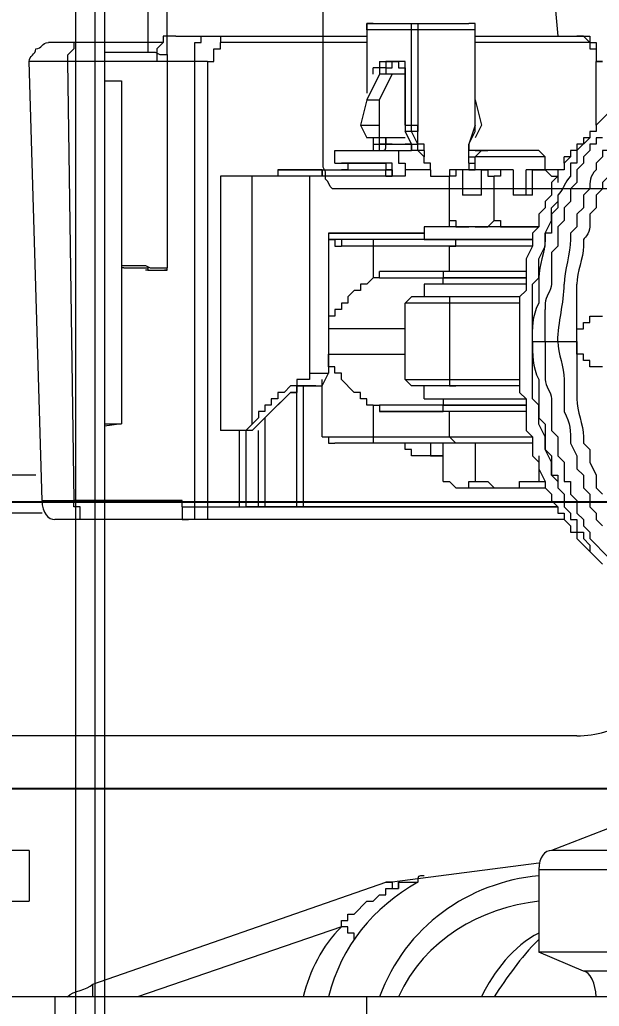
# Model space of a CAD drawing. Header units: millimetres. Extents: x 25083 to 52777, y 24772 to 45779.
# Drawn here: x 38618 to 38651.8, y 33917 to 33974.6 of the extents above; entities that cross this region are included whole.
import ezdxf

# ---------------------------------------------------------------- set-up
doc = ezdxf.new("R2010")
doc.units = ezdxf.units.MM
doc.layers.add('小车', color=7, linetype='Continuous')
doc.styles.get("Standard").update_dxf_attribs({"font": ''})
doc.styles.get('Standard').set_extended_font_data('SimSun')
doc.dimstyles.new('ISO-25', dxfattribs={"dimtxt": 2.5, "dimasz": 2.5, "dimexe": 1.25, "dimexo": 0.625, "dimtad": 1, "dimtxsty": 'Standard', "dimcen": 2.5, "dimadec": 0, "dimazin": 0, "dimtfac": 1, "dimtmove": 0, "dimatfit": 3, "dimfxl": 1, "dimarcsym": 0})

# ---------------------------------------------------------------- blocks, each defined once
blk = doc.blocks.new('*D925')
at = {"color": 0, "lineweight": -2}
for p, q in [((29677.862, 34881.662), (29677.862, 32448.293)), ((40733.017, 34757.645), (40733.017, 32448.293)), ((29680.362, 32449.543), (40730.517, 32449.543))]:
    blk.add_line(p, q, dxfattribs=at)
at = {"color": 0}
for points in [[(29680.362, 32449.96), (29680.362, 32449.127), (29677.862, 32449.543)], [(40730.517, 32449.127), (40730.517, 32449.96), (40733.017, 32449.543)]]:
    blk.add_solid(points, dxfattribs=at)
at = {"layer": 'DEFPOINTS', "color": 0}
for p in [(29677.862, 34882.287), (40733.017, 34758.27), (40733.017, 32449.543)]:
    blk.add_point(p, dxfattribs=at)
at = {"color": 0, "insert": (35205.439, 32451.628), "char_height": 2.5, "attachment_point": 5}
blk.add_mtext('11055,15', dxfattribs=at)
blk = doc.blocks.new('zw$D2F4')
at = {"color": 7, "lineweight": 5}
for points in [[(766.485, 871.58), (766.485, 1149.356)], [(753.487, 840.385), (753.487, 1147.128)], [(768.713, 871.951), (768.713, 1147.499)], [(743.832, 883.834), (743.832, 872.322)], [(746.803, 872.322), (746.803, 883.834)], [(738.262, 794.708), (738.262, 880.492)], [(746.803, 872.322), (743.832, 872.322)], [(767.228, 871.58), (792.851, 872.322)], [(792.851, 870.094), (792.851, 872.322)], [(767.228, 871.58), (767.228, 869.723)], [(738.262, 870.837), (733.805, 870.837)], [(766.114, 841.128), (766.114, 870.837)], [(793.966, 864.524), (793.966, 871.208)], [(766.114, 868.98), (766.114, 869.351), (766.856, 869.351), (766.856, 869.723), (767.228, 869.723)], [(792.851, 870.094), (767.228, 869.723)], [(767.228, 863.41), (767.228, 869.723)], [(792.851, 861.924), (792.851, 870.094)], [(793.966, 869.351), (793.966, 869.723), (793.594, 869.723), (793.223, 870.094), (792.851, 870.094)], [(738.262, 868.609), (739.004, 868.609)], [(739.004, 868.609), (744.946, 851.526)], [(742.347, 854.126), (738.262, 866.009)], [(793.966, 864.524), (793.594, 864.895), (792.851, 864.895)], [(794.337, 863.781), (794.337, 864.524), (793.966, 864.524)], [(766.856, 863.41), (766.114, 863.41), (766.114, 863.038)], [(766.856, 863.41), (766.856, 860.067)], [(766.856, 863.41), (767.228, 863.41)], [(794.337, 863.781), (794.337, 852.64)], [(766.114, 862.296), (766.114, 862.667), (766.856, 862.667)], [(766.856, 862.667), (792.851, 862.667)], [(792.851, 862.667), (793.966, 862.667), (793.966, 862.296), (794.337, 862.296), (794.337, 861.924)], [(766.856, 861.924), (766.114, 861.924), (766.114, 862.296)], [(792.851, 861.924), (766.856, 861.924)], [(792.851, 861.924), (792.851, 861.553), (793.594, 861.553), (793.594, 861.182), (793.966, 861.182)], [(794.337, 861.924), (794.337, 861.182), (793.966, 861.182)], [(771.313, 859.325), (771.313, 861.182)], [(786.167, 861.182), (771.313, 861.182)], [(786.167, 850.412), (786.167, 861.182)], [(793.966, 852.64), (793.966, 861.182)], [(766.856, 860.067), (766.856, 841.499)], [(766.856, 860.067), (771.313, 860.067)], [(766.856, 841.499), (766.856, 859.696)], [(771.313, 859.696), (766.856, 859.696)], [(771.684, 859.325), (771.313, 859.696)], [(772.055, 858.582), (771.313, 859.325)], [(771.313, 859.325), (772.055, 858.582)], [(771.684, 859.325), (786.167, 859.325)], [(774.655, 855.982), (774.284, 855.982), (774.284, 856.725), (773.912, 856.725), (773.912, 857.097), (773.541, 857.468), (773.541, 857.839), (773.169, 857.839), (773.169, 858.211), (772.798, 858.211), (772.798, 858.582), (772.427, 858.582), (772.427, 858.953), (772.055, 858.953), (771.684, 859.325)], [(766.856, 858.953), (771.313, 858.953)], [(772.055, 858.582), (766.856, 858.582)], [(772.055, 858.582), (773.541, 857.097), (773.541, 856.725), (773.912, 856.725), (773.912, 856.354)], [(773.912, 856.354), (773.912, 856.725), (773.541, 856.725), (773.541, 857.097), (772.427, 858.211), (772.055, 858.582)], [(786.538, 857.839), (786.167, 857.839)], [(786.538, 857.839), (786.167, 857.839)], [(786.538, 857.839), (786.167, 857.839)], [(786.538, 857.839), (786.538, 851.526)], [(786.538, 855.24), (786.538, 857.839)], [(766.856, 856.725), (773.912, 856.725)], [(773.912, 856.354), (766.856, 856.354)], [(773.912, 856.354), (773.912, 855.24)], [(773.912, 855.611), (773.912, 856.354)], [(774.655, 855.982), (774.655, 854.868)], [(786.167, 855.982), (774.655, 855.982)], [(770.941, 855.24), (770.941, 854.868), (770.57, 854.868), (770.57, 854.497)], [(770.941, 855.24), (770.941, 842.985)], [(770.941, 855.24), (774.284, 855.24)], [(773.912, 855.611), (773.912, 855.24)], [(773.912, 855.24), (774.655, 854.868)], [(786.167, 851.526), (786.167, 855.24)], [(786.167, 855.24), (786.538, 855.24)], [(786.167, 855.24), (786.538, 855.24)], [(786.538, 855.24), (786.167, 855.24)], [(772.798, 852.269), (772.798, 852.64), (773.169, 852.64), (773.169, 853.012), (773.541, 853.012), (773.541, 853.383), (774.284, 854.126), (774.655, 854.126), (774.655, 854.497), (775.026, 854.497), (775.026, 854.868), (775.398, 854.868), (775.769, 854.868)], [(781.711, 854.868), (774.655, 854.868)], [(775.769, 854.868), (775.769, 850.412)], [(777.254, 850.412), (777.254, 854.868)], [(780.225, 852.269), (779.854, 852.64), (779.854, 853.012), (779.483, 853.012), (779.483, 853.383), (779.111, 853.754), (778.74, 853.754), (778.74, 854.126), (778.368, 854.126), (778.368, 854.497), (777.997, 854.497), (777.997, 854.868), (777.626, 854.868), (777.254, 854.868)], [(782.825, 854.497), (782.825, 854.868), (782.082, 854.868), (781.711, 854.868)], [(782.453, 854.868), (782.453, 854.497), (782.082, 854.497), (782.082, 854.126)], [(782.453, 854.126), (782.453, 854.868)], [(782.825, 854.868), (782.825, 849.298)], [(741.604, 853.383), (741.975, 853.383), (741.975, 853.754), (742.347, 853.754), (742.347, 854.126)], [(742.347, 854.126), (742.718, 854.126), (742.718, 853.754), (743.089, 853.754), (743.089, 853.383), (743.832, 852.64), (743.832, 852.269), (744.203, 851.898), (744.203, 851.526), (744.575, 851.526), (744.575, 850.783)], [(770.57, 842.985), (770.57, 854.497)], [(782.082, 842.985), (782.082, 854.126)], [(782.453, 854.126), (782.082, 854.126)], [(782.453, 842.985), (782.453, 854.126)], [(782.825, 849.298), (782.825, 854.497)], [(786.538, 854.126), (786.538, 853.754)], [(786.538, 853.754), (786.538, 854.126)], [(786.91, 854.497), (786.91, 851.526)], [(786.91, 854.497), (787.652, 854.497)], [(786.91, 854.497), (786.91, 854.126)], [(786.91, 851.526), (786.91, 854.126)], [(787.652, 854.497), (787.652, 850.041)], [(786.538, 853.754), (786.538, 851.526)], [(786.91, 853.754), (786.538, 853.754)], [(737.148, 852.64), (738.262, 852.64), (738.262, 853.012)], [(789.138, 853.012), (788.395, 852.64)], [(789.138, 853.012), (789.138, 851.898)], [(790.623, 852.64), (789.138, 853.012)], [(788.395, 850.412), (788.395, 852.64)], [(790.623, 852.64), (790.623, 851.898)], [(792.109, 851.898), (790.623, 852.64)], [(794.708, 852.64), (790.995, 852.64)], [(794.708, 852.64), (791.366, 852.64)], [(795.08, 852.269), (795.08, 852.64), (794.708, 852.64)], [(794.708, 846.327), (794.708, 852.64)], [(794.708, 852.64), (795.08, 852.64), (795.08, 852.269)], [(770.941, 852.269), (770.57, 852.269)], [(772.798, 852.269), (770.941, 852.269)], [(772.427, 851.898), (772.427, 848.184)], [(772.427, 843.356), (772.427, 851.898)], [(772.798, 851.898), (772.427, 851.898)], [(772.798, 847.813), (772.798, 851.898)], [(782.082, 852.269), (780.225, 852.269)], [(780.225, 851.898), (780.225, 847.813)], [(780.225, 851.898), (780.597, 851.898)], [(780.597, 843.356), (780.597, 851.898)], [(780.597, 848.184), (780.597, 851.898)], [(782.453, 852.269), (782.082, 852.269)], [(788.024, 852.269), (787.652, 852.269)], [(788.024, 852.269), (787.652, 852.269)], [(787.652, 851.898), (787.652, 850.041)], [(787.652, 851.898), (788.024, 851.898)], [(788.024, 852.269), (788.024, 851.898)], [(788.395, 852.269), (788.024, 852.269)], [(788.395, 852.269), (788.024, 852.269)], [(788.024, 851.898), (788.395, 851.898)], [(788.024, 851.526), (788.024, 851.898)], [(788.024, 851.898), (788.024, 851.526)], [(788.395, 851.898), (789.138, 851.898)], [(789.138, 851.898), (790.623, 851.898)], [(790.623, 851.898), (792.109, 851.155)], [(792.109, 852.269), (792.48, 852.269)], [(792.109, 850.412), (792.109, 851.898)], [(792.48, 851.898), (792.109, 851.898)], [(792.48, 851.526), (792.48, 852.269)], [(792.851, 851.898), (792.48, 851.898), (792.48, 852.269)], [(792.851, 851.526), (792.48, 851.526), (792.48, 851.898)], [(792.851, 851.898), (792.851, 850.783)], [(792.851, 851.898), (792.851, 851.526)], [(795.08, 852.269), (795.08, 846.699)], [(744.946, 851.526), (744.946, 851.155), (744.575, 851.155), (744.575, 850.783)], [(746.06, 842.614), (744.946, 851.155)], [(786.167, 851.526), (786.538, 851.526)], [(786.167, 851.526), (786.167, 851.155)], [(786.538, 851.155), (786.167, 851.155)], [(786.167, 851.155), (786.538, 851.155)], [(786.91, 851.526), (786.538, 851.526)], [(786.538, 851.526), (786.538, 851.155)], [(786.538, 851.155), (786.91, 851.155), (786.91, 851.526)], [(787.652, 851.526), (787.652, 850.783), (787.281, 850.783), (786.91, 850.783), (786.91, 850.412), (786.538, 850.412)], [(786.538, 851.526), (786.538, 851.155)], [(786.538, 851.155), (786.538, 851.526)], [(788.024, 851.155), (788.024, 851.526), (788.395, 851.526)], [(788.395, 851.526), (788.024, 851.526), (788.024, 851.155)], [(788.024, 851.155), (788.024, 851.526)], [(788.395, 851.526), (788.024, 851.526), (788.024, 851.155)], [(788.395, 851.526), (788.024, 851.526)], [(788.024, 851.155), (788.024, 850.412)], [(792.48, 851.526), (792.109, 851.526)], [(792.48, 851.526), (792.48, 851.155), (792.851, 851.155)], [(792.851, 850.783), (792.851, 851.526)], [(744.575, 850.783), (744.946, 850.783), (744.946, 849.669)], [(744.946, 850.783), (744.575, 850.783)], [(769.827, 850.041), (770.199, 850.041), (770.199, 850.412), (770.57, 850.412), (770.57, 850.783)], [(792.851, 850.783), (792.48, 850.783), (792.48, 850.412)], [(792.48, 850.412), (792.851, 850.412), (792.851, 850.783)], [(769.827, 849.669), (769.827, 850.041)], [(773.912, 843.728), (773.912, 850.041)], [(774.284, 850.412), (774.284, 843.728)], [(774.284, 850.412), (778.74, 850.412)], [(778.74, 843.728), (778.74, 850.412)], [(779.111, 843.728), (779.111, 850.041)], [(786.538, 850.412), (786.167, 850.412)], [(786.538, 848.927), (786.538, 850.412)], [(787.281, 849.298), (787.652, 849.669), (787.652, 850.041)], [(787.652, 849.298), (787.652, 850.041)], [(788.024, 850.041), (787.652, 850.041)], [(787.652, 850.041), (788.024, 850.041)], [(788.767, 850.412), (788.024, 850.041)], [(788.024, 850.041), (788.767, 850.412)], [(788.024, 850.041), (788.024, 850.412)], [(788.024, 850.041), (788.024, 850.412)], [(788.024, 850.412), (788.024, 850.041)], [(788.024, 850.041), (788.024, 849.669)], [(788.024, 849.669), (788.767, 850.041)], [(788.767, 850.041), (788.767, 850.412)], [(789.138, 850.412), (788.767, 850.412)], [(789.138, 850.412), (788.767, 850.412)], [(788.767, 850.041), (789.138, 850.041)], [(789.138, 849.669), (788.767, 849.669), (788.767, 850.041)], [(789.138, 850.412), (789.138, 849.669)], [(792.48, 850.412), (789.138, 850.412)], [(789.138, 850.412), (792.48, 850.412)], [(789.138, 850.041), (794.708, 850.041)], [(795.08, 850.041), (795.08, 849.669), (794.708, 849.669)], [(794.708, 850.041), (795.08, 850.041)], [(769.827, 848.184), (769.827, 849.669)], [(787.652, 849.669), (788.024, 849.669)], [(787.652, 849.298), (788.024, 849.298), (788.024, 849.669)], [(788.024, 849.669), (789.138, 849.669)], [(794.708, 849.669), (789.138, 849.669)], [(769.827, 848.927), (769.827, 849.298)], [(769.827, 848.927), (769.827, 848.184)], [(770.57, 848.927), (769.827, 848.927)], [(773.169, 849.298), (773.169, 843.356)], [(773.169, 849.298), (773.912, 849.298)], [(779.854, 849.298), (779.111, 849.298)], [(779.854, 843.356), (779.854, 849.298)], [(782.453, 849.298), (782.453, 842.985)], [(783.196, 849.298), (782.453, 849.298)], [(783.196, 842.614), (783.196, 849.298)], [(783.196, 842.614), (783.196, 849.298)], [(786.538, 848.927), (786.167, 848.927), (786.167, 848.555)], [(786.538, 848.927), (786.91, 848.927), (786.91, 849.298), (787.281, 849.298)], [(787.652, 849.298), (787.281, 849.298)], [(786.167, 848.555), (786.167, 847.813)], [(767.97, 847.441), (768.342, 847.813)], [(768.342, 847.813), (767.97, 847.441), (767.97, 846.699), (768.342, 846.699), (768.342, 846.327)], [(768.342, 848.184), (768.342, 847.813)], [(768.342, 848.184), (770.57, 848.184)], [(770.57, 847.441), (770.941, 847.813)], [(770.941, 847.813), (772.427, 847.813)], [(772.427, 848.184), (772.798, 848.184)], [(772.798, 846.699), (772.798, 848.184)], [(772.798, 848.184), (772.798, 843.356)], [(772.798, 843.356), (772.798, 848.184)], [(772.798, 846.699), (772.798, 848.184)], [(773.169, 848.184), (772.798, 848.184)], [(774.284, 847.813), (773.912, 847.813), (773.912, 847.441)], [(778.74, 847.813), (774.284, 847.813)], [(779.111, 847.441), (779.111, 847.813), (778.74, 847.813)], [(779.854, 848.184), (780.225, 848.184)], [(780.225, 846.699), (780.225, 848.184)], [(780.225, 848.184), (780.225, 843.356)], [(780.225, 843.356), (780.225, 848.184)], [(780.225, 846.699), (780.225, 848.184)], [(780.597, 848.184), (780.225, 848.184)], [(780.597, 847.813), (782.082, 847.813)], [(782.082, 847.813), (782.082, 847.441), (782.453, 847.441)], [(783.196, 847.441), (783.196, 847.813), (783.567, 847.813)], [(783.567, 847.813), (783.567, 847.441), (783.196, 847.441), (783.196, 847.07)], [(783.567, 847.813), (786.167, 847.813)], [(786.538, 847.441), (786.538, 847.813), (786.167, 847.813)], [(786.538, 847.07), (786.538, 847.441), (786.167, 847.441), (786.167, 847.813)], [(767.97, 847.441), (767.97, 842.242)], [(786.538, 845.956), (786.538, 847.441)], [(772.798, 843.356), (772.798, 846.699)], [(780.225, 846.699), (780.225, 843.356)], [(783.196, 847.07), (783.196, 846.699)], [(785.053, 845.956), (785.053, 847.07)], [(786.538, 847.07), (785.053, 847.07)], [(786.91, 846.699), (786.538, 846.699), (786.538, 846.327)], [(786.91, 846.699), (786.538, 846.699), (786.538, 846.327)], [(786.91, 846.699), (786.91, 846.327)], [(786.91, 846.699), (787.652, 846.699)], [(786.91, 846.699), (787.652, 846.699)], [(787.281, 846.699), (787.281, 846.327)], [(787.652, 844.842), (787.652, 846.699)], [(787.652, 846.699), (788.024, 846.699)], [(788.024, 846.699), (787.652, 846.699)], [(788.024, 846.699), (788.767, 846.327)], [(789.138, 846.327), (788.024, 846.699)], [(794.708, 846.327), (795.08, 846.327), (795.08, 846.699)], [(794.708, 846.327), (795.08, 846.327), (795.08, 846.699)], [(768.342, 846.327), (768.342, 845.584), (767.97, 845.213), (767.97, 843.728), (768.342, 843.728), (768.342, 842.985), (768.342, 842.614)], [(770.57, 846.327), (768.342, 846.327)], [(783.196, 846.327), (783.196, 845.584), (783.567, 845.213)], [(785.053, 845.956), (786.538, 845.956)], [(785.053, 845.956), (786.538, 845.956)], [(786.538, 845.956), (786.538, 845.584), (786.167, 845.584), (786.167, 845.213)], [(786.538, 846.327), (787.281, 846.327)], [(786.538, 844.099), (786.538, 845.956)], [(787.281, 842.242), (787.281, 846.327)], [(787.652, 845.956), (787.281, 846.327)], [(787.652, 846.327), (787.652, 845.584)], [(787.652, 842.614), (787.652, 845.956)], [(789.138, 845.956), (788.395, 846.327)], [(788.767, 846.327), (789.138, 846.327)], [(790.623, 846.327), (789.138, 845.956)], [(789.138, 846.327), (794.708, 846.327)], [(789.138, 846.327), (794.708, 846.327)], [(793.966, 839.643), (793.966, 846.327)], [(794.337, 846.327), (794.337, 840.385)], [(783.567, 845.213), (783.567, 844.842), (783.196, 844.842), (783.196, 843.356)], [(783.567, 845.213), (786.167, 845.213)], [(786.538, 844.099), (786.538, 844.842), (786.167, 844.842), (786.167, 845.213)], [(787.652, 844.099), (787.652, 844.842)], [(786.538, 841.499), (786.167, 841.499), (785.796, 841.871), (785.053, 841.871), (784.682, 842.242), (784.31, 842.242), (783.939, 842.614), (783.196, 842.614), (782.825, 842.985), (782.082, 842.985), (781.339, 843.356), (779.483, 843.356), (779.111, 843.728), (773.541, 843.728), (773.169, 843.356), (772.427, 843.356), (771.313, 843.356), (770.941, 842.985), (769.827, 842.985), (769.456, 842.614), (769.084, 842.614), (768.342, 842.242), (767.97, 842.242), (767.599, 841.871), (767.228, 841.871), (766.856, 841.499)], [(785.053, 842.985), (785.053, 844.099)], [(786.538, 844.099), (785.053, 844.099)], [(785.053, 843.356), (786.538, 843.356)], [(786.538, 841.499), (786.538, 843.356)], [(739.747, 840.014), (740.861, 842.614)], [(740.861, 801.393), (740.861, 842.614)], [(745.689, 842.614), (740.861, 842.614)], [(745.689, 842.614), (745.689, 807.334)], [(772.798, 842.614), (772.055, 842.614), (771.684, 842.242), (770.199, 842.242), (769.827, 841.871), (768.713, 841.871), (768.713, 841.499), (767.97, 841.499)], [(768.342, 842.614), (768.342, 842.242), (767.97, 842.242)], [(768.342, 841.499), (768.713, 841.871), (769.456, 841.871), (770.199, 842.242), (770.941, 842.242), (771.684, 842.614), (772.798, 842.614), (773.169, 842.985), (779.854, 842.985), (780.225, 842.614), (780.968, 842.614), (781.339, 842.614), (782.082, 842.242), (782.825, 842.242), (783.567, 841.871), (784.31, 841.871), (784.682, 841.499)], [(769.827, 842.614), (768.342, 842.614)], [(776.512, 842.985), (776.512, 842.242)], [(785.053, 842.985), (786.538, 842.985)], [(786.538, 842.985), (786.538, 842.242), (786.167, 841.871), (786.167, 841.499)], [(787.652, 842.614), (787.281, 842.242)], [(776.512, 842.242), (776.512, 841.499)], [(785.053, 841.499), (784.31, 841.499), (783.939, 841.871), (782.825, 841.871), (782.825, 842.242), (782.453, 842.242)], [(786.538, 842.242), (787.281, 842.242)], [(746.803, 807.706), (746.803, 841.871)], [(748.66, 837.043), (746.803, 841.871)], [(767.97, 841.499), (767.599, 841.128), (766.856, 841.128), (766.485, 840.757), (766.114, 840.757), (766.114, 840.385), (765.371, 840.385), (765.371, 840.014), (765, 840.014), (764.628, 839.643), (764.257, 839.643), (763.514, 838.9)], [(766.856, 841.499), (766.485, 841.499), (766.485, 841.128), (766.114, 841.128), (765.742, 840.757), (765.371, 840.757), (765.371, 840.385), (765, 840.385), (763.885, 839.271)], [(772.798, 841.871), (771.313, 841.871), (770.941, 841.499), (769.827, 841.499), (769.456, 841.128), (768.342, 841.128)], [(776.512, 841.499), (776.512, 841.128)], [(776.512, 841.499), (776.512, 841.128)], [(785.053, 840.757), (784.682, 840.757), (784.31, 841.128), (783.567, 841.128), (783.196, 841.499), (782.082, 841.499), (781.711, 841.871), (780.225, 841.871)], [(786.167, 841.499), (785.796, 841.499)], [(786.538, 841.499), (786.167, 841.499)], [(788.767, 839.271), (788.767, 839.643), (788.395, 839.643), (788.395, 840.014), (788.024, 840.014), (788.024, 840.385), (787.652, 840.385), (787.652, 840.757), (787.281, 840.757), (786.91, 841.128), (786.538, 841.128), (786.538, 841.499)], [(798.422, 841.871), (794.337, 841.499)], [(776.512, 841.128), (776.512, 840.757)], [(786.91, 841.128), (787.281, 841.128)], [(787.281, 840.757), (787.281, 841.128)], [(787.281, 840.757), (787.281, 841.128)], [(768.342, 840.757), (767.599, 840.757), (767.228, 840.385), (766.485, 840.385), (766.114, 840.014), (765.742, 840.014), (765.371, 839.643), (765, 839.643), (763.885, 838.529), (763.514, 838.529), (763.514, 838.157), (763.143, 838.157), (762.029, 837.043), (762.029, 836.672), (761.657, 836.672), (761.657, 836.3), (761.286, 836.3), (761.286, 835.929), (760.915, 835.558), (760.915, 834.815), (760.543, 834.444), (760.543, 832.587)], [(770.57, 840.757), (769.827, 840.385), (769.084, 840.385), (768.713, 840.014), (767.97, 840.014), (767.599, 839.643), (766.856, 839.643), (766.485, 839.271), (766.114, 839.271), (765.742, 838.9)], [(775.026, 838.9), (775.026, 839.643), (775.398, 839.643), (775.398, 840.014), (775.769, 840.014), (775.769, 840.385), (777.254, 840.385), (777.254, 840.014), (777.626, 840.014), (777.626, 839.643), (777.997, 839.643), (777.997, 838.9)], [(776.512, 840.757), (776.512, 840.385)], [(785.424, 839.643), (785.053, 840.014), (784.31, 840.014), (783.939, 840.385), (783.196, 840.385), (782.825, 840.757), (782.453, 840.757)], [(788.395, 838.9), (788.395, 839.271), (788.024, 839.271), (788.024, 839.643), (787.652, 839.643), (787.281, 840.014), (786.91, 840.014), (786.538, 840.385), (785.796, 840.385), (785.424, 840.757), (785.053, 840.757)], [(792.109, 835.186), (792.109, 835.558), (791.737, 835.558), (791.737, 836.3), (791.366, 836.672), (791.366, 837.043), (790.995, 837.043), (790.995, 837.415), (790.623, 837.786), (790.623, 838.157), (790.252, 838.157), (790.252, 838.529), (789.881, 838.529), (789.138, 839.271), (788.767, 839.271), (788.767, 839.643), (788.395, 839.643), (787.652, 840.385), (786.91, 840.385), (786.91, 840.757), (786.167, 840.757)], [(794.337, 840.385), (794.337, 839.643), (793.966, 839.643), (793.966, 839.271), (792.851, 839.271), (792.851, 838.9)], [(793.966, 839.643), (794.337, 840.014), (794.337, 840.385)], [(739.747, 800.65), (739.747, 840.014)], [(770.57, 840.014), (770.199, 839.643), (769.456, 839.643), (768.713, 839.271), (767.97, 839.271), (767.599, 838.9)], [(786.538, 838.529), (786.167, 838.529), (785.796, 838.9), (785.424, 838.9), (785.053, 839.271), (784.31, 839.271), (783.939, 839.643), (783.196, 839.643)], [(793.966, 839.643), (793.594, 839.643), (793.594, 839.271), (793.223, 839.271), (792.851, 839.271)], [(792.109, 830.73), (792.109, 831.473), (792.48, 831.844), (792.48, 832.958), (792.109, 833.33), (792.109, 834.444), (791.737, 834.444), (791.737, 835.186), (791.366, 835.186), (791.366, 835.558), (790.995, 835.929), (789.881, 837.043), (789.881, 837.415), (789.509, 837.415), (789.138, 837.786), (788.767, 837.786), (788.767, 838.157), (788.395, 838.157), (788.024, 838.529), (787.652, 838.529), (787.652, 838.9), (787.281, 838.9), (786.91, 839.271), (786.538, 839.271)], [(789.138, 839.271), (792.851, 839.271)], [(792.851, 838.9), (792.851, 839.271)]]:
    blk.add_lwpolyline(points, dxfattribs=at)
for points in [[(792.851, 872.322), (793.223, 872.322), (793.223, 871.951), (793.594, 871.951)], [(793.594, 871.951), (793.594, 871.58), (793.966, 871.58), (793.966, 871.208)], [(767.228, 871.58), (766.485, 871.58), (766.114, 871.208), (766.114, 870.837)], [(738.262, 870.094), (738.633, 869.723), (738.633, 868.98), (739.004, 868.609)], [(766.856, 860.067), (766.856, 860.067), (766.856, 860.067), (766.856, 859.696)], [(772.055, 858.582), (772.055, 858.582), (772.055, 858.582), (772.055, 858.582)], [(742.347, 854.126), (741.233, 855.24), (739.747, 855.982), (738.262, 856.354)], [(744.946, 849.669), (743.461, 852.269), (741.233, 854.126), (738.262, 854.868)], [(786.91, 853.754), (786.91, 853.754), (786.538, 853.754), (786.538, 853.754)], [(745.318, 842.614), (744.946, 846.699), (742.347, 850.412), (738.262, 851.898)], [(772.798, 852.269), (772.798, 852.269), (772.798, 851.898), (772.798, 851.898)], [(780.225, 851.898), (780.225, 851.898), (780.225, 852.269), (780.225, 852.269)], [(787.652, 851.898), (787.652, 851.526), (787.652, 851.526), (788.024, 851.526)], [(787.652, 851.898), (788.024, 851.898), (788.024, 851.898), (788.024, 851.898)], [(788.024, 852.269), (788.024, 852.269), (788.024, 852.269), (788.024, 852.269)], [(744.946, 851.155), (744.946, 851.155), (744.946, 851.526), (744.946, 851.526)], [(786.538, 851.155), (786.538, 851.155), (786.538, 851.155), (786.538, 851.155)], [(788.024, 851.526), (788.024, 851.526), (788.024, 851.526), (788.024, 851.526)], [(743.832, 842.614), (743.461, 845.956), (741.604, 849.298), (738.262, 850.783)], [(774.284, 850.412), (774.284, 850.412), (773.912, 850.041), (773.912, 850.041)], [(779.111, 850.041), (779.111, 850.041), (778.74, 850.412), (778.74, 850.412)], [(788.024, 850.041), (787.652, 850.041), (787.652, 850.041), (787.652, 850.041)], [(788.024, 850.412), (788.024, 850.412), (788.024, 850.412), (788.024, 850.412)], [(788.024, 850.412), (788.024, 850.412), (788.024, 850.412), (788.024, 850.412)], [(788.024, 850.412), (788.024, 850.412), (788.024, 850.412), (788.024, 850.412)], [(788.024, 850.412), (788.024, 850.412), (788.024, 850.412), (788.024, 850.412)], [(745.318, 849.298), (745.318, 849.669), (745.318, 849.669), (744.946, 849.669)], [(782.453, 849.298), (782.453, 849.298), (782.453, 849.298), (782.453, 849.298)], [(783.196, 849.298), (783.196, 849.298), (783.196, 849.298), (783.196, 849.298)], [(786.91, 846.699), (786.91, 846.699), (786.91, 846.699), (786.91, 846.699)], [(786.91, 846.699), (786.91, 846.699), (786.91, 846.699), (786.91, 846.699)], [(787.652, 846.699), (787.652, 846.699), (787.652, 846.699), (787.652, 846.699)], [(788.024, 846.699), (788.024, 846.699), (788.024, 846.699), (788.024, 846.699)], [(795.08, 846.699), (795.08, 846.699), (795.08, 846.699), (795.08, 846.699)], [(795.08, 846.699), (795.08, 846.699), (795.08, 846.699), (795.08, 846.699)], [(741.975, 842.614), (741.233, 844.099), (739.747, 845.213), (738.262, 845.956)], [(786.538, 845.956), (786.538, 845.956), (786.538, 845.956), (786.538, 845.956)], [(788.767, 846.327), (789.138, 846.327), (789.138, 846.327), (789.138, 846.327)], [(789.138, 846.327), (789.138, 846.327), (789.138, 846.327), (789.138, 846.327)], [(741.604, 842.614), (740.49, 843.728), (739.376, 844.47), (738.262, 845.213)], [(783.196, 843.356), (783.196, 843.356), (783.196, 842.985), (783.196, 842.614)], [(746.803, 841.871), (746.803, 842.242), (746.432, 842.614), (745.689, 842.614)], [(774.284, 842.614), (773.912, 842.614), (773.541, 842.614), (772.798, 842.614)], [(772.798, 842.614), (772.798, 842.614), (772.798, 842.614), (772.798, 842.614)], [(776.512, 842.985), (775.769, 842.985), (775.026, 842.985), (774.284, 842.614)], [(774.284, 842.614), (774.284, 842.614), (774.284, 842.614), (774.284, 842.614)], [(776.512, 842.985), (777.254, 842.985), (777.997, 842.985), (778.74, 842.614)], [(778.74, 842.614), (778.74, 842.614), (778.74, 842.614), (778.74, 842.614)], [(780.225, 842.614), (779.483, 842.614), (779.111, 842.614), (778.74, 842.614)], [(780.225, 842.614), (780.225, 842.614), (780.225, 842.614), (780.225, 842.614)], [(782.453, 842.242), (781.711, 842.242), (780.968, 842.614), (780.225, 842.614)], [(774.284, 842.242), (773.912, 842.242), (773.541, 841.871), (773.169, 841.871)], [(774.655, 842.242), (774.655, 842.242), (774.284, 842.242), (774.284, 842.242)], [(776.512, 842.242), (775.769, 842.242), (775.398, 842.242), (774.655, 842.242)], [(776.512, 842.242), (776.883, 842.242), (777.626, 842.242), (778.368, 842.242)], [(776.512, 842.242), (776.512, 842.242), (776.512, 842.242), (776.512, 842.242)], [(778.74, 842.242), (778.74, 842.242), (778.368, 842.242), (778.368, 842.242)], [(779.854, 841.871), (779.483, 841.871), (779.111, 842.242), (778.74, 842.242)], [(768.342, 841.499), (767.97, 841.499), (767.97, 841.499), (767.97, 841.499)], [(773.169, 841.871), (773.169, 841.871), (772.798, 841.871), (772.798, 841.871)], [(776.512, 841.499), (775.769, 841.499), (775.026, 841.128), (774.284, 841.128)], [(776.512, 841.499), (777.626, 841.499), (778.74, 841.128), (779.854, 841.128)], [(780.225, 841.871), (780.225, 841.871), (779.854, 841.871), (779.854, 841.871)], [(785.053, 841.499), (785.053, 841.499), (785.053, 841.499), (784.682, 841.499)], [(786.167, 840.757), (785.796, 841.128), (785.424, 841.128), (785.053, 841.499)], [(768.342, 841.128), (768.342, 841.128), (768.342, 840.757), (768.342, 840.757)], [(772.427, 841.128), (771.684, 840.757), (771.313, 840.757), (770.57, 840.757)], [(773.169, 841.128), (772.798, 841.128), (772.427, 841.128), (772.427, 841.128)], [(773.912, 841.128), (773.541, 841.128), (773.169, 841.128), (773.169, 841.128)], [(774.284, 841.128), (774.284, 841.128), (773.912, 841.128), (773.912, 841.128)], [(779.854, 841.128), (779.854, 841.128), (779.854, 841.128), (779.854, 841.128)], [(782.453, 840.757), (781.711, 840.757), (780.597, 841.128), (779.854, 841.128)], [(753.487, 840.385), (753.487, 839.271), (753.859, 838.157), (754.23, 837.415)], [(773.169, 840.385), (772.427, 840.385), (771.684, 840.014), (770.941, 840.014)], [(773.912, 840.385), (773.541, 840.385), (773.541, 840.385), (773.169, 840.385)], [(776.512, 840.385), (775.398, 840.385), (774.655, 840.385), (773.912, 840.385)], [(776.512, 840.385), (777.626, 840.385), (778.74, 840.385), (779.854, 840.385)], [(782.082, 840.014), (781.339, 840.014), (780.597, 840.385), (779.854, 840.385)], [(786.167, 840.757), (786.167, 840.757), (786.167, 840.757), (786.167, 840.757)], [(738.262, 839.271), (739.004, 839.271), (739.747, 839.643), (739.747, 840.014)], [(770.941, 840.014), (770.941, 840.014), (770.57, 840.014), (770.57, 840.014)], [(782.453, 840.014), (782.082, 840.014), (782.082, 840.014), (782.082, 840.014)], [(783.196, 839.643), (782.825, 839.643), (782.453, 840.014), (782.453, 840.014)], [(786.538, 839.271), (786.167, 839.643), (785.796, 839.643), (785.424, 839.643)]]:
    blk.add_open_spline(points, degree=3, dxfattribs=at)
blk = doc.blocks.new('A$C1A4175F5')
at = {"layer": '小车', "color": 7, "lineweight": 0}
for points in [[(973.18, 691.809), (973.18, 778.18)], [(971.501, 773.421), (971.501, 232.516)], [(972.06, 232.376), (972.06, 773.561)], [(958.762, 762.362), (958.762, 771.881)], [(967.861, 769.781), (967.861, 771.321)], [(968.981, 771.321), (968.981, 769.781)], [(967.861, 768.241), (967.861, 769.781)], [(968.981, 769.781), (968.981, 768.381)], [(970.381, 768.381), (969.961, 768.381), (969.541, 768.381), (969.121, 768.381), (968.841, 768.381), (968.561, 768.381), (968.281, 768.241), (968.141, 768.241), (968.001, 768.241), (967.861, 768.241)], [(967.861, 768.241), (967.861, 755.782)], [(971.501, 768.381), (970.381, 768.381)], [(971.501, 766.701), (970.521, 766.701)], [(970.521, 766.701), (970.521, 746.683)], [(958.062, 760.402), (958.202, 760.402), (958.342, 760.542), (958.482, 760.822), (958.622, 760.962), (958.622, 761.382), (958.762, 761.662), (958.762, 762.082), (958.762, 762.362)], [(934.684, 760.402), (958.062, 760.402)], [(970.381, 755.922), (969.961, 755.922), (969.541, 755.922), (969.121, 755.922), (968.841, 755.782), (968.561, 755.782), (968.281, 755.782), (968.141, 755.782), (968.001, 755.782), (967.861, 755.782)], [(967.861, 755.642), (967.861, 755.782)], [(967.861, 755.642), (968.001, 755.642)], [(968.981, 755.642), (967.861, 755.642)], [(968.981, 755.782), (968.981, 755.642)], [(970.381, 755.782), (970.101, 755.782), (969.961, 755.782), (969.681, 755.782), (969.401, 755.782), (969.261, 755.782), (969.121, 755.782), (968.981, 755.782)], [(968.981, 755.642), (969.121, 755.642)], [(970.521, 755.922), (970.381, 755.922)], [(970.381, 755.782), (970.521, 755.782)], [(971.501, 746.683), (970.521, 746.683)], [(970.521, 746.683), (971.501, 746.543)]]:
    blk.add_lwpolyline(points, dxfattribs=at)
blk = doc.blocks.new('zw$50CE')
blk.add_blockref('zw$D2F4', (22.01, 103.569))
at = {"layer": '小车', "ltscale": 10, "xscale": -1, "rotation": 270}
blk.add_blockref('A$C1A4175F5', (47.032, 0), dxfattribs=at)

msp = doc.modelspace()

# ---------------------------------------------------------------- linework, layer by layer
at = {"color": 1, "ltscale": 15}
msp.add_line((37659.964, 33946.483), (40674.281, 33946.483), dxfattribs=at)
at = {"ltscale": 15}
msp.add_line((29782.964, 33929.733), (40674.281, 33929.733), dxfattribs=at)

# ---------------------------------------------------------------- block references
at = {"rotation": 90}
msp.add_blockref('zw$50CE', (39594.481, 33157.316), dxfattribs=at)

# ---------------------------------------------------------------- dimensions: what is measured, and where the dimension line sits
dim = msp.add_linear_dim(base=(40733.0166, 32449.5434), p1=(29677.8617, 34882.2868), p2=(40733.0166, 34758.2702), dimstyle='ISO-25')
dim.commit()
dim.dimension.update_dxf_attribs({"geometry": '*D925', "text_midpoint": (35205.4391, 32449.5434), "dimtype": 160})

doc.saveas('drawing.dxf')
